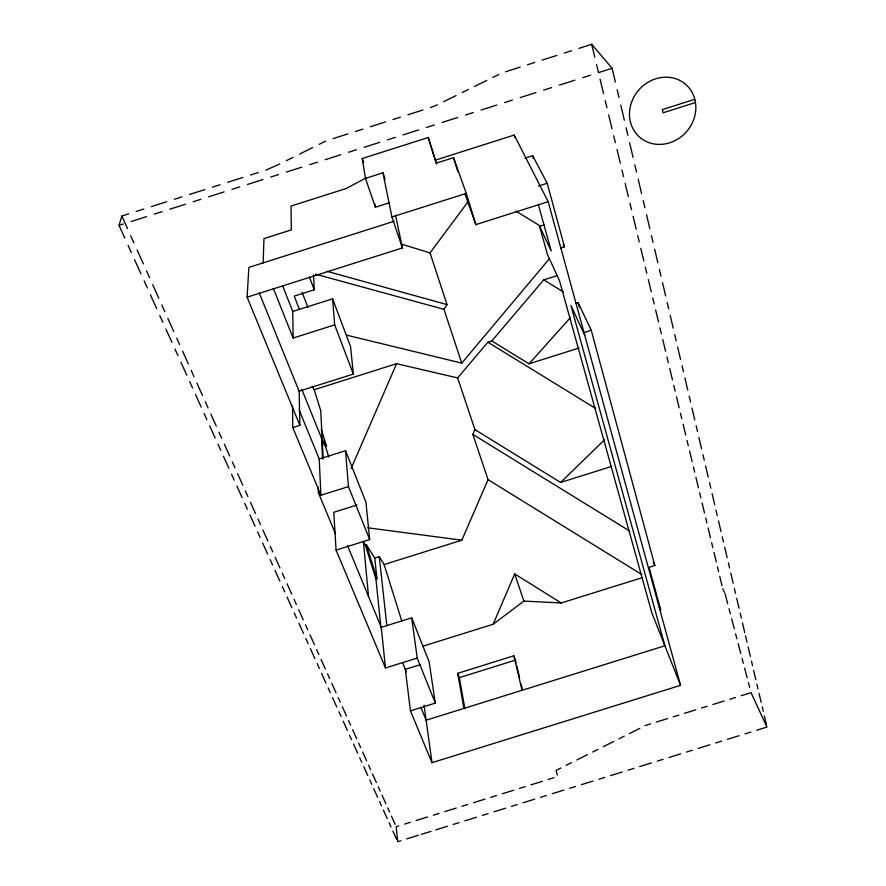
<?xml version="1.0" encoding="UTF-8"?>
<svg xmlns="http://www.w3.org/2000/svg" width="886" height="886" viewBox="0 0 886 886"><rect width="100%" height="100%" fill="white"/><g stroke="black" fill="none" stroke-linecap="round" stroke-linejoin="round"><path stroke-width="1.33" d="M263.142 262.865L263.984 238.589L291.361 229.884L291.018 206.061L346.271 188.485L366.361 177.743M320.898 495.263L319.226 458.992L345.54 450.697L348.453 486.591L320.898 495.263L292.79 427.584L299.889 425.346L247.116 297.187L248.866 267.395L394.015 221.312M124.804 238.146L119.034 225.376L121.858 216.018L128.603 213.869M422.589 646.304L493.148 624.253L514.7 573.929L561.215 602.978L642.671 577.517M351.089 468.594L396.574 363.692L457.63 377.923L474.918 429.621L560.628 482.449L611.573 466.457M641.774 574.527L488.053 479.647L472.847 434.384L474.918 429.621M363.094 541.412L365.287 544.89L366.272 544.58L374.767 558.114L379.274 556.696L384.125 564.548L461.827 540.183L488.053 479.647M549.586 258.49L461.761 363.127L443.986 309.347L447.009 304.596L430.042 252.909L468.406 201.233M457.63 377.923L487.865 342.217L491.841 340.955L543.705 279.876L557.593 275.48M491.841 340.955L529.008 363.803L570.307 317.786M560.628 482.449L604.595 439.711M493.148 624.253L523.892 601.085L561.215 602.978M560.871 767.996L556.098 770.399L557.261 775.028M566.198 765.327L571.514 762.658M576.819 759.989L587.407 754.673M592.69 752.015L597.961 749.368M603.222 746.721L613.721 741.449M618.96 738.824L624.198 736.188M629.414 733.575L639.836 728.336M279.754 163.976L265.855 170.145M286.399 160.665L293.022 157.376M299.601 154.086L312.68 147.574M319.17 144.34L325.627 141.118M437.352 104.825L430.474 107.583M443.62 101.724L456.091 95.566M462.282 92.509L468.439 89.464M474.575 86.44L486.768 80.416M492.815 77.425L498.84 74.457M505.485 71.788L520.148 67.114M527.48 64.778L534.812 62.43M542.154 60.093L556.829 55.419M564.16 53.071L571.503 50.735M578.846 48.398L591.693 44.3L612.126 68.311L615.349 81.977M333.003 138.648L347.988 133.875M355.474 131.482L362.972 129.101M370.47 126.709L385.454 121.925M392.952 119.544L400.461 117.151M407.959 114.759L422.965 109.975M136.211 211.444L143.831 209.018M151.44 206.593L166.679 201.742M174.298 199.306L181.918 196.88M189.549 194.455L204.799 189.593M212.418 187.167L220.049 184.731M227.68 182.306L242.941 177.444M250.583 175.007L258.214 172.571M119.034 225.376L123.353 223.992M131.106 221.533L146.6 216.594M154.352 214.124L162.105 211.654M169.857 209.185L185.362 204.245M193.126 201.775L200.889 199.306M208.642 196.825L224.169 191.885M231.933 189.416L239.696 186.935M247.471 184.465L263.009 179.515M270.773 177.034L278.547 174.564M286.322 172.083L301.871 167.133M309.657 164.652L317.432 162.182M325.217 159.701L340.778 154.74M348.563 152.259L356.349 149.778M364.146 147.297L379.729 142.336M387.514 139.855L395.311 137.374M403.108 134.893L418.701 129.921M426.498 127.44L434.295 124.959M442.103 122.467L457.708 117.495M465.515 115.014L473.323 112.522M481.131 110.041L496.758 105.057M504.566 102.577L512.385 100.085M520.204 97.593L535.831 92.609M543.661 90.117L551.48 87.625M559.299 85.145L574.948 80.15M582.778 77.658L590.608 75.166M598.438 72.674L612.126 68.311M388.987 202.916L375.409 207.235L365.475 178.396L362.186 158.539L428.215 137.518L436.355 163.113L453.521 157.664L466.302 193.381L475.86 224.623L548.179 201.676L680.559 685.332L431.98 762.691L410.451 710.86L405.312 669.351L420.374 664.644M365.475 178.396L382.951 172.836L385.067 179.116M548.179 201.676L514.212 135.06L435.303 160.167L436.543 164.054M694.757 99.31L662.385 109.598L663.093 112.799L695.421 102.521M524.977 158.151L532.685 155.703L547.194 183.258L564.482 246.806L560.871 247.947M247.116 297.187L402.41 247.925L391.922 217.004L466.302 193.381M538.544 186.005L547.194 183.258M313.489 274.738L314.253 289.777L294.218 296.134L299.402 309.336M680.559 685.332L651.808 612.724L559.443 280.508L547.537 254.714L539.552 226.196L543.993 224.989M332.604 298.815L334.686 324.885L293.155 338.042L292.757 311.44L332.604 298.815L350.557 346.57L353.348 374.08L299.125 391.202L299.889 425.346M312.182 386.185L314.198 389.718L396.574 363.692M583.652 332.682L591.25 330.279L654.832 565.512L649.084 567.306L660.735 609.945L658.652 604.839M529.008 363.803L579.045 348.021M322.006 440.707L325.539 446.622L326.58 446.289L321.253 429.234M356.925 505.02L333.778 512.296L336.082 550.106L385.465 667.989L417.217 658.065L411.702 617.808L381.257 627.332L385.465 667.989M336.082 550.106L369.695 539.552L365.929 502.185L345.54 450.697M380.969 627.864L375.919 578.923L376.915 578.613L374.767 558.114M463.899 708.435L457.719 673.316L513.88 655.773L515.032 659.051M464.884 708.756L459.369 677.624L515.419 660.136L516.051 662.794M410.451 710.86L435.292 703.107L429.156 661.897L411.702 617.808M644.975 725.612L650.623 723.862M656.271 722.101L667.579 718.59M673.227 716.829L678.886 715.068M684.546 713.308L695.853 709.797M701.513 708.036L707.172 706.275M712.831 704.514L724.15 701.003M729.809 699.242L735.469 697.481M741.128 695.72L751.04 692.642L766.966 727.063L756.722 730.241M398.877 825.874L396.197 826.704L397.681 841.7L400.926 840.692M404.614 824.091L410.351 822.308M416.088 820.536L427.561 816.97M433.298 815.186L439.035 813.403M444.772 811.62L456.257 808.054M462.005 806.271L467.742 804.488M473.489 802.705L484.974 799.139M490.722 797.345L496.47 795.562M502.218 793.778L513.714 790.212M519.462 788.429L525.21 786.635M530.958 784.852L542.465 781.275M548.212 779.492L553.971 777.709M406.729 838.887L418.358 835.288M421.326 834.357L431.061 831.334M435.79 829.872L447.419 826.261M453.233 824.456L459.048 822.651M464.873 820.846L476.502 817.235M482.327 815.419L488.142 813.614M493.967 811.809L505.618 808.198M511.432 806.382L517.258 804.577M523.083 802.771L534.734 799.15M540.56 797.345L546.396 795.539M552.222 793.723L563.884 790.102M569.709 788.296L575.546 786.491M581.382 784.675L593.044 781.053M598.881 779.237L604.717 777.432M610.554 775.615L622.227 771.994M628.074 770.178L633.911 768.372M639.747 766.556L651.432 762.935M657.279 761.118L663.116 759.302M668.963 757.486L680.658 753.853M686.506 752.048L692.354 750.232M698.201 748.415L709.896 744.783M715.744 742.966L721.603 741.15M727.45 739.334L739.157 735.701M745.015 733.885L750.874 732.058M435.336 160.156L432.866 152.392M575.501 302.979L578.193 302.813L591.25 330.279M367.657 527.801L461.827 540.183M346.592 335.141L461.761 363.127M315.516 274.151L443.986 309.347M326.746 271.238L447.009 304.596M401.258 244.093L430.042 252.909M515.774 211.034L540.427 226.118M543.705 279.876L563.219 291.837M487.865 342.217L595.492 408.368M472.847 434.384L629.06 530.692M322.349 439.201L326.58 446.289M563.263 244.359L564.482 246.806M722.732 588.758L724.46 592.324M539.552 226.196L551.236 251.004L538.378 204.755M584.793 335.44L570.894 305.338L664.888 645.772L426.133 720.196L420.928 707.493M128.082 245.378L131.338 252.576M134.572 259.742L140.985 273.918M144.163 280.951L147.32 287.939M150.465 294.894L156.689 308.671M159.779 315.494L162.847 322.282M165.892 329.027L171.95 342.417M174.952 349.051L177.931 355.64M180.899 362.208L186.78 375.21M189.693 381.656L192.594 388.068M195.474 394.447L201.188 407.095M204.024 413.363L206.848 419.599M209.65 425.801L215.209 438.105M217.967 444.207L220.714 450.276M223.438 456.301L228.854 468.273M231.534 474.209L234.203 480.112M236.861 485.993L242.122 497.644M244.735 503.414L247.338 509.162M249.918 514.888L255.057 526.229M257.593 531.855L260.13 537.459M262.644 543.029L267.638 554.071M270.119 559.553L272.589 565.013M275.037 570.44L279.91 581.205M282.324 586.554L284.727 591.87M287.119 597.153L291.859 607.652M294.218 612.857L296.566 618.04M298.892 623.201L303.521 633.435M305.814 638.507L308.095 643.568M310.377 648.596L314.884 658.575M317.133 663.525L319.359 668.465M321.574 673.371L325.982 683.106M328.163 687.935L330.334 692.752M332.505 697.537L336.802 707.039M338.928 711.757L341.055 716.453M343.17 721.126L347.367 730.407M349.449 735.015L351.52 739.6M353.58 744.162L357.678 753.222M359.716 757.729L361.743 762.204M363.758 766.656L367.756 775.516M369.739 779.902L371.721 784.276M373.693 788.64L377.602 797.278M379.54 801.575L381.467 805.85M383.394 810.103L387.215 818.564M389.12 822.762L391.003 826.937M392.886 831.09L396.618 839.363M121.858 216.018L127.518 228.61M130.729 235.765L133.919 242.864M137.097 249.93L143.388 263.928M146.5 270.872L149.601 277.772M152.68 284.639L158.793 298.239M161.828 304.983L164.84 311.695M167.831 318.362L173.778 331.585M176.724 338.142L179.648 344.654M182.56 351.144L188.341 364.002M191.199 370.37L194.045 376.716M196.88 383.018L202.506 395.521M205.286 401.735L208.055 407.903M210.813 414.028L216.284 426.199M218.997 432.235L221.688 438.249M224.368 444.218L229.695 456.068M232.331 461.938L234.967 467.786M237.57 473.6L242.753 485.14M245.333 490.866L247.881 496.559M250.428 502.218L255.478 513.459M257.981 519.03L260.473 524.578M262.954 530.105L267.871 541.047M270.319 546.485L272.744 551.889M275.158 557.272L279.954 567.948M282.335 573.242L284.705 578.514M287.064 583.763L291.738 594.174M294.063 599.335L296.367 604.485M298.671 609.59L303.233 619.746M305.493 624.785L307.741 629.802M309.989 634.797L314.441 644.698M316.645 649.615L318.849 654.51M321.031 659.383L325.383 669.052M327.532 673.858L329.681 678.632M331.818 683.383L336.06 692.83M338.164 697.515L340.257 702.177M342.339 706.818L346.481 716.043M348.541 720.617L350.59 725.18M352.628 729.71L356.67 738.714M358.686 743.188L360.68 747.64M362.673 752.07L366.627 760.864M368.587 765.238L370.536 769.591M372.485 773.921L376.351 782.515M378.267 786.79L380.183 791.043M382.076 795.274L385.853 803.68M387.736 807.855L389.596 812.019M391.457 816.15L395.156 824.379M653.281 561.802L654.832 565.512M335.528 533.948L318.351 492.671L318.118 487.234M347.578 545.721L381.257 627.332M299.069 409.753L319.226 458.992M402.609 662.739L406.353 671.887M259.233 292.923L299.125 391.202M301.838 389.43L321.518 438.094L322.559 458.704M348.453 486.591L369.695 539.552M417.217 658.065L435.292 703.107M273.32 288.349L293.155 338.042M282.667 285.879L292.757 311.44M362.186 158.539L363.681 162.404M302.093 292.302L307.963 307.453M457.719 673.316L459.369 677.624M309.38 277.03L314.253 289.777M334.686 324.885L353.348 374.08M464.862 193.624L475.86 224.623M514.7 573.929L523.892 601.085M428.215 137.518L433.165 153.322M384.125 564.548L401.79 621.064M366.272 544.58L376.915 578.613M365.287 544.89L375.919 578.923M314.198 389.718L320.732 410.65L323.213 458.915M325.539 446.622L328.795 457.032M453.521 157.664L457.84 171.773M578.193 302.813L579.488 307.553M725.025 593.487L727.694 603.665M729.023 608.726L730.341 613.777M731.67 618.805L734.295 628.805M735.59 633.789L736.897 638.751M738.193 643.69L740.774 653.525M742.058 658.42L743.332 663.293M744.617 668.155L747.153 677.834M748.415 682.641L749.667 687.436M591.693 44.3L594.805 57.236M596.566 64.578L598.327 71.877M600.077 79.142L603.543 93.539M605.26 100.683L606.965 107.782M608.671 114.848L612.038 128.847M613.71 135.791L615.371 142.701M617.021 149.568L620.311 163.201M621.928 169.957L623.556 176.679M625.162 183.369L628.351 196.637M629.935 203.215L631.508 209.76M633.08 216.273L636.192 229.186M637.732 235.598L639.26 241.967M640.788 248.313L643.823 260.894M645.318 267.129L646.813 273.342M648.308 279.522L651.254 291.782M652.716 297.862L654.178 303.92M655.629 309.945L658.497 321.895M659.926 327.82L661.344 333.723M662.761 339.593L665.563 351.244M666.959 357.036L668.343 362.784M669.716 368.51L672.452 379.873M673.814 385.521L675.165 391.136M676.505 396.718L679.174 407.804M680.503 413.308L681.821 418.79M683.139 424.239L685.742 435.059M687.038 440.431L688.322 445.78M689.596 451.107L692.143 461.672M693.406 466.911L694.657 472.138M695.909 477.332L698.401 487.643M699.63 492.771L700.859 497.866M702.077 502.949L704.503 513.027M705.71 518.022L706.906 523.006M708.102 527.967L710.472 537.813M711.646 542.708L712.82 547.57M713.983 552.421L716.298 562.045M717.45 566.818L718.601 571.581M719.742 576.31L722.001 585.724M516.682 665.464L519.528 677.436M521.101 684.092L522.363 689.408M513.88 655.773L522.064 690.294M617.165 89.73L618.982 97.427M620.776 105.091L624.342 120.274M626.114 127.794L627.875 135.27M629.614 142.712L633.08 157.453M634.797 164.752L636.502 172.017M638.208 179.238L641.575 193.558M643.236 200.657L644.897 207.712M646.547 214.722L649.815 228.643M651.432 235.532L653.048 242.399M654.654 249.21L657.833 262.743M659.405 269.444L660.978 276.111M662.529 282.745L665.63 295.902M667.158 302.425L668.686 308.915M670.204 315.361L673.205 328.163M674.7 334.509L676.184 340.822M677.657 347.102L680.581 359.55M682.043 365.73L683.483 371.876M684.922 377.99L687.769 390.117M689.186 396.131L690.593 402.111M691.988 408.069L694.768 419.875M696.141 425.734L697.515 431.56M698.877 437.363L701.579 448.87M702.919 454.584L704.259 460.255M705.588 465.914L708.224 477.122M709.531 482.693L710.827 488.23M712.122 493.735L714.692 504.666M715.966 510.092L717.239 515.497M718.502 520.868L721.005 531.534M722.256 536.827L723.485 542.088M724.726 547.326L727.162 557.737M728.381 562.898L729.588 568.037M730.795 573.142L733.176 583.298M734.361 588.337L735.535 593.354M736.709 598.338L739.046 608.25M740.198 613.167L741.349 618.063M742.49 622.936L744.772 632.615M745.558 635.993L747.02 642.206M748.138 646.957L750.364 656.415M751.461 661.1L752.557 665.774M753.654 670.425L755.824 679.651M756.899 684.236L757.973 688.799M759.047 693.339L761.163 702.365M762.215 706.851L763.267 711.303M764.308 715.744L766.379 724.56M514.212 135.06L514.81 137.662M532.685 155.703L533.228 158.262M395.499 215.121L402.41 247.925M382.951 172.836L391.922 217.004M374.734 203.392L375.409 207.235M424.062 705.178L431.98 762.691M379.274 556.696L386.872 625.992M363.393 541.523L368.51 596.444M292.513 405.666L292.79 427.584M695.2 100.882L694.059 96.773A35.03 31.697 -48.6 0 0 639.614 89.043A35.03 31.697 -48.6 0 0 650.756 143.211A35.03 31.697 -48.6 0 0 695.776 105.157L695.2 100.882"/></g></svg>
